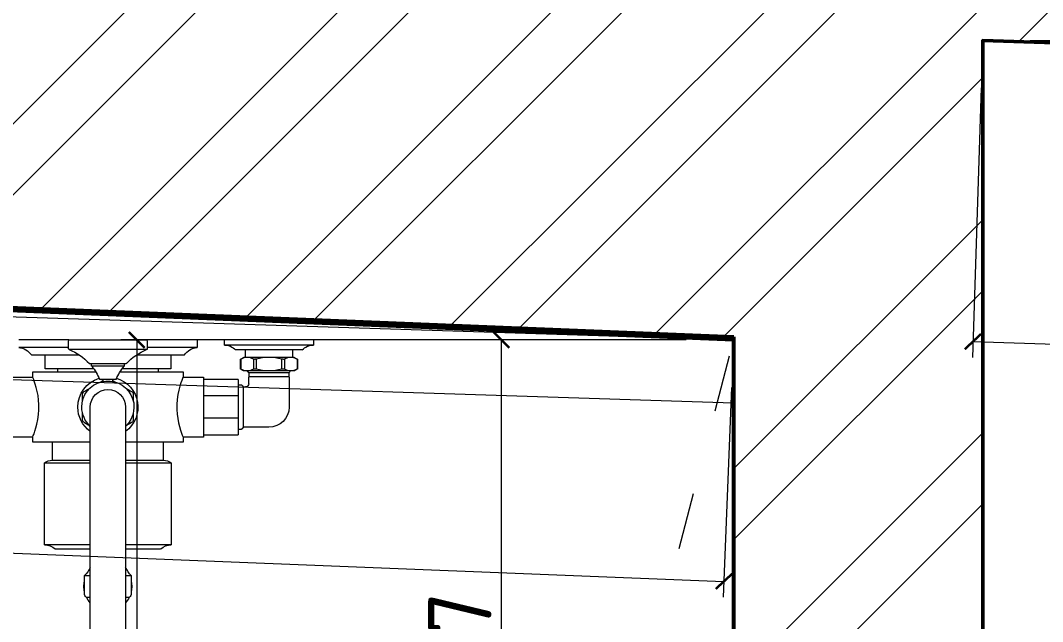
# Model space of a CAD drawing. Header units: inches. Extents: x -10121 to 9010, y 58067 to 62726.
# Drawn here: x 2222.7 to 2287.3, y 62121.8 to 62159.8 of the extents above; entities that cross this region are included whole.
import ezdxf

# ---------------------------------------------------------------- set-up
doc = ezdxf.new("R2010")
doc.units = ezdxf.units.IN
doc.linetypes.add('ACAD_ISO03W100', pattern=[30, 12, -18])
doc.linetypes.add('DOT', pattern=[6.35, 0, -6.35])
for name, color, linetype, lineweight in [('A-DUVAR 0.50', 40, 'Continuous', 50), ('A-KAPI NOKT', 35, 'DOT', 9), ('A-PRODUCT', 7, 'Continuous', 9), ('A-YAZI 0.15', 190, 'Continuous', 15), ('Auto-Metal', 71, 'Continuous', 18), ('Auto-Olcu', 33, 'Continuous', 15), ('Auto-Silik_Cizgiler', 47, 'Continuous', 9), ('Auto-SilikCizgiler', 251, 'Continuous', 9)]:
    doc.layers.add(name, color=color, linetype=linetype, lineweight=lineweight)
doc.styles.add('1-20', font='isocpeur.ttf', dxfattribs={"height": 4})
doc.dimstyles.new('ölçü 1_20', dxfattribs={"dimtxt": 4, "dimasz": 1, "dimexe": 1, "dimexo": 3, "dimtad": 1, "dimdec": 0, "dimtxsty": '1-20', "dimblk": 'ARCHTICK', "dimcen": 1.5, "dimclrd": 256, "dimclre": 256, "dimclrt": 256, "dimadec": 0, "dimazin": 0, "dimtfac": 1, "dimtdec": 0, "dimtmove": 0, "dimatfit": 3, "dimldrblk": 'ARCHTICK', "dimfxl": 1, "dimlwd": -1, "dimlwe": -1, "dimarcsym": 0})

# ---------------------------------------------------------------- blocks, each defined once
blk = doc.blocks.new('_ARCHTICK')
at = {"color": 0, "linetype": 'ByBlock', "const_width": 0.15}
blk.add_lwpolyline([(-0.5, -0.5), (0.5, 0.5)], dxfattribs=at)
blk = doc.blocks.new('*D407')
at = {"layer": 'Auto-Olcu', "ltscale": 5, "transparency": 16777216}
for p, q in [((2283.417, 62155.555), (2282.866, 62138.526)), ((2603.741, 62145.174), (2603.19, 62128.145)), ((2282.898, 62139.525), (2603.222, 62129.144))]:
    blk.add_line(p, q, dxfattribs=at)
at = {"layer": 'DEFPOINTS', "color": 0, "ltscale": 5, "transparency": 16777216}
for p in [(2283.515, 62158.553), (2603.839, 62148.172), (2603.222, 62129.144)]:
    blk.add_point(p, dxfattribs=at)
at = {"layer": 'Auto-Olcu', "ltscale": 5, "transparency": 16777216}
for p, rotation in [((2282.898, 62139.525), 178.1438250045762), ((2603.222, 62129.144), 358.1438250045762)]:
    blk.add_blockref('_ARCHTICK', p, dxfattribs=dict(at, rotation=rotation))
at = {"layer": 'Auto-Olcu', "ltscale": 5, "transparency": 16777216, "insert": (2443.145, 62136.959), "char_height": 4, "attachment_point": 5, "rotation": 358.14383, "style": '1-20'}
blk.add_mtext('320', dxfattribs=at)
blk = doc.blocks.new('*D415')
at = {"layer": 'Auto-Olcu', "ltscale": 5, "transparency": 16777216}
for p, q in [((2286.515, 62158.553), (2308.274, 62158.553)), ((2307.274, 62158.553), (2307.274, 62102.202)), ((2286.515, 62102.202), (2308.274, 62102.202))]:
    blk.add_line(p, q, dxfattribs=at)
at = {"layer": 'DEFPOINTS', "color": 0, "ltscale": 5, "transparency": 16777216}
for p in [(2283.515, 62158.553), (2283.515, 62102.202), (2307.274, 62102.202)]:
    blk.add_point(p, dxfattribs=at)
at = {"layer": 'Auto-Olcu', "ltscale": 5, "transparency": 16777216}
for p, rotation in [((2307.274, 62158.553), 90), ((2307.274, 62102.202), 270)]:
    blk.add_blockref('_ARCHTICK', p, dxfattribs=dict(at, rotation=rotation))
at = {"layer": 'Auto-Olcu', "ltscale": 5, "transparency": 16777216, "insert": (2304.649, 62130.377), "char_height": 4, "attachment_point": 5, "rotation": 90, "style": '1-20'}
blk.add_mtext('88', dxfattribs=at)
blk = doc.blocks.new('*D417')
at = {"layer": 'Auto-Olcu', "ltscale": 5, "transparency": 16777216}
for p, q in [((2286.515, 62158.553), (2325.434, 62158.553)), ((2324.434, 62158.553), (2324.434, 61987.098)), ((2286.515, 61987.098), (2325.434, 61987.098))]:
    blk.add_line(p, q, dxfattribs=at)
at = {"layer": 'DEFPOINTS', "color": 0, "ltscale": 5, "transparency": 16777216}
for p in [(2283.515, 62158.553), (2283.515, 61987.098), (2324.434, 61987.098)]:
    blk.add_point(p, dxfattribs=at)
at = {"layer": 'Auto-Olcu', "ltscale": 5, "transparency": 16777216}
for p, rotation in [((2324.434, 62158.553), 90), ((2324.434, 61987.098), 270)]:
    blk.add_blockref('_ARCHTICK', p, dxfattribs=dict(at, rotation=rotation))
at = {"layer": 'Auto-Olcu', "ltscale": 5, "transparency": 16777216, "insert": (2321.809, 62053.721), "char_height": 4, "attachment_point": 5, "rotation": 90, "style": '1-20'}
blk.add_mtext('213', dxfattribs=at)
blk = doc.blocks.new('*D418')
at = {"layer": 'Auto-Olcu', "ltscale": 5, "transparency": 16777216}
for p, q in [((2264.769, 62139.63), (2252.089, 62139.63)), ((2253.089, 62139.63), (2253.089, 62102.202)), ((2264.769, 62102.202), (2252.089, 62102.202))]:
    blk.add_line(p, q, dxfattribs=at)
at = {"layer": 'DEFPOINTS', "color": 0, "ltscale": 5, "transparency": 16777216}
for p in [(2267.769, 62139.63), (2253.089, 62102.202), (2267.769, 62102.202)]:
    blk.add_point(p, dxfattribs=at)
at = {"layer": 'Auto-Olcu', "ltscale": 5, "transparency": 16777216}
for p, rotation in [((2253.089, 62139.63), 90), ((2253.089, 62102.202), 270)]:
    blk.add_blockref('_ARCHTICK', p, dxfattribs=dict(at, rotation=rotation))
at = {"layer": 'Auto-Olcu', "ltscale": 5, "transparency": 16777216, "insert": (2250.464, 62120.916), "char_height": 4, "attachment_point": 5, "rotation": 90, "style": '1-20'}
blk.add_mtext('37', dxfattribs=at)
blk = doc.blocks.new('*D501')
at = {"layer": 'Auto-Olcu', "ltscale": 5, "transparency": 16777216}
for p, q in [((2264.769, 62139.63), (2229.045, 62139.63)), ((2230.045, 62139.63), (2230.045, 61985.598)), ((2264.769, 61985.598), (2229.045, 61985.598))]:
    blk.add_line(p, q, dxfattribs=at)
at = {"layer": 'DEFPOINTS', "color": 0, "ltscale": 5, "transparency": 16777216}
for p in [(2267.769, 62139.63), (2230.045, 61985.598), (2267.769, 61985.598, -0.429)]:
    blk.add_point(p, dxfattribs=at)
at = {"layer": 'Auto-Olcu', "ltscale": 5, "transparency": 16777216}
for p, rotation in [((2230.045, 62139.63), 90), ((2230.045, 61985.598), 270)]:
    blk.add_blockref('_ARCHTICK', p, dxfattribs=dict(at, rotation=rotation))
at = {"layer": 'Auto-Olcu', "ltscale": 5, "transparency": 16777216, "insert": (2227.42, 62062.614), "char_height": 4, "attachment_point": 5, "rotation": 90, "style": '1-20'}
blk.add_mtext('154', dxfattribs=at)
blk = doc.blocks.new('*D504')
at = {"layer": 'Auto-Olcu', "ltscale": 5, "transparency": 16777216}
for p, q in [((1969.72, 62148.507), (1969.191, 62135.244)), ((1969.231, 62136.243), (2267.16, 62124.369)), ((2267.649, 62136.633), (2267.121, 62123.369))]:
    blk.add_line(p, q, dxfattribs=at)
at = {"layer": 'DEFPOINTS', "color": 0, "ltscale": 5, "transparency": 16777216}
for p in [(1969.839, 62151.505, 0), (2267.769, 62139.63), (2267.16, 62124.369)]:
    blk.add_point(p, dxfattribs=at)
at = {"layer": 'Auto-Olcu', "ltscale": 5, "transparency": 16777216}
for p, rotation in [((1969.231, 62136.243), 177.7176000070038), ((2267.16, 62124.369), 357.7176000070038)]:
    blk.add_blockref('_ARCHTICK', p, dxfattribs=dict(at, rotation=rotation))
at = {"layer": 'Auto-Olcu', "ltscale": 5, "transparency": 16777216, "insert": (2118.3, 62132.929), "char_height": 4, "attachment_point": 5, "rotation": 357.7176, "style": '1-20'}
blk.add_mtext('298', dxfattribs=at)
blk = doc.blocks.new('fghgfhgj')
at = {"layer": 'A-PRODUCT', "linetype": 'Continuous', "lineweight": 15}
for p, q in [((12222.35, -1924.27, -0.001), (12222.35, -1921.104, -0.001)), ((12222.83, -1924.257, -0.001), (12222.83, -1921.104, -0.001)), ((12223.3, -1921.904, -0.001), (12223.3, -1924.935, -0.001)), ((12224.371, -1921.989, -0.001), (12224.371, -1925.973, -0.001)), ((12228.817, -1925.629, -0.001), (12228.817, -1921.989, -0.001)), ((12224.17, -1925.838, -0.001), (12224.17, -1922.769, -0.001)), ((12229.958, -1923.234, -0.001), (12229.958, -1925.629, -0.001)), ((12230.121, -1922.731, -0.001), (12230.121, -1925.629, -0.001)), ((12235.309, -1925.629, -0.001), (12235.309, -1922.731, -0.001)), ((12235.559, -1923.404, -0.001), (12235.559, -1925.629, -0.001)), ((12222.962, -1929.191, -0.001), (12222.962, -1924.289, -0.001)), ((12224.014, -1927.761, -0.001), (12224.014, -1925.719, -0.001)), ((12232.596, -1925.629, -0.001), (12226.594, -1925.629, -0.001)), ((12237.247, -1925.272, -0.001), (12237.247, -1925.629, -0.001)), ((12224.966, -1927.038, -0.001), (12224.971, -1927.038, -0.001)), ((12224.17, -1930.711, -0.001), (12224.17, -1927.642, -0.001)), ((12224.371, -1927.508, -0.001), (12224.371, -1931.492, -0.001)), ((12226.594, -1927.852, -0.001), (12232.596, -1927.852, -0.001)), ((12228.817, -1931.492, -0.001), (12228.817, -1927.852, -0.001)), ((12229.958, -1927.852, -0.001), (12229.958, -1930.246, -0.001)), ((12230.121, -1927.852, -0.001), (12230.121, -1930.75, -0.001)), ((12235.309, -1930.75, -0.001), (12235.309, -1927.852, -0.001)), ((12235.559, -1927.852, -0.001), (12235.559, -1930.076, -0.001)), ((12237.247, -1927.852, -0.001), (12237.247, -1928.209, -0.001)), ((12223.3, -1928.546, -0.001), (12223.3, -1931.577, -0.001)), ((12222.35, -1932.377, -0.001), (12222.35, -1929.209, -0.001)), ((12222.83, -1932.377, -0.001), (12222.83, -1929.223, -0.001)), ((12224.693, -1932.792, -0.001), (12226.594, -1932.792, -0.001)), ((12224.847, -1934.983, -0.001), (12224.847, -1932.792, -0.001)), ((12226.594, -1932.792, -0.001), (12228.495, -1932.792, -0.001)), ((12228.341, -1932.792, -0.001), (12228.341, -1934.983, -0.001)), ((12222.35, -1939.734, -0.001), (12222.35, -1934.102, -0.001)), ((12222.67, -1939.734, -0.001), (12222.67, -1934.102, -0.001)), ((12222.983, -1939.029, -0.001), (12222.983, -1934.807, -0.001)), ((12223.452, -1935.543, -0.001), (12223.452, -1935.33, -0.001)), ((12223.562, -1935.142, -0.001), (12224.202, -1935.142, -0.001)), ((12224.312, -1935.543, -0.001), (12224.312, -1935.33, -0.001)), ((12224.847, -1934.983, -0.001), (12224.949, -1934.983, -0.001)), ((12224.949, -1934.983, -0.001), (12225.768, -1934.983, -0.001)), ((12226.594, -1935.318, -0.001), (12225.319, -1935.318, -0.001)), ((12225.768, -1934.983, -0.001), (12226.015, -1934.983, -0.001)), ((12226.015, -1934.983, -0.001), (12227.173, -1934.983, -0.001)), ((12227.869, -1935.318, -0.001), (12226.594, -1935.318, -0.001)), ((12227.173, -1934.983, -0.001), (12227.42, -1934.983, -0.001)), ((12227.42, -1934.983, -0.001), (12228.239, -1934.983, -0.001)), ((12228.239, -1934.983, -0.001), (12228.341, -1934.983, -0.001)), ((12223.452, -1936.918, -0.001), (12223.452, -1935.543, -0.001)), ((12223.562, -1935.944, -0.001), (12224.202, -1935.944, -0.001)), ((12223.562, -1936.117, -0.001), (12224.202, -1936.117, -0.001)), ((12224.312, -1936.918, -0.001), (12224.312, -1935.543, -0.001)), ((12224.438, -1938.168, -0.001), (12224.438, -1935.668, -0.001)), ((12224.688, -1938.168, -0.001), (12224.688, -1935.668, -0.001)), ((12223.452, -1938.293, -0.001), (12223.452, -1936.918, -0.001)), ((12224.312, -1938.293, -0.001), (12224.312, -1936.918, -0.001)), ((12223.562, -1937.719, -0.001), (12224.202, -1937.719, -0.001)), ((12223.562, -1937.893, -0.001), (12224.202, -1937.893, -0.001)), ((12223.452, -1938.506, -0.001), (12223.452, -1938.293, -0.001)), ((12223.562, -1938.694, -0.001), (12224.202, -1938.694, -0.001)), ((12224.312, -1938.506, -0.001), (12224.312, -1938.293, -0.001))]:
    blk.add_line(p, q, dxfattribs=at)
at = {"layer": 'A-PRODUCT'}
for p, q in [((12225.892, -1934.983, -0.001), (12225.892, -1932.792, -0.001)), ((12227.297, -1934.983, -0.001), (12227.297, -1932.792, -0.001))]:
    blk.add_line(p, q, dxfattribs=at)
at = {"layer": 'A-PRODUCT', "linetype": 'Continuous', "lineweight": 15, "elevation": -0.001, "flags": 128}
for points in [[(12228.495, -1921.989), (12228.471, -1921.998), (12228.397, -1922.027), (12228.28, -1922.071), (12228.118, -1922.127), (12227.914, -1922.19), (12227.668, -1922.255), (12227.387, -1922.314), (12227.071, -1922.359), (12226.763, -1922.382), (12226.44, -1922.383), (12226.152, -1922.363), (12225.869, -1922.326), (12225.607, -1922.275), (12225.363, -1922.215), (12225.141, -1922.15), (12224.954, -1922.087), (12224.815, -1922.036), (12224.725, -1922.001), (12224.693, -1921.989), (12224.693, -1921.989)], [(12237.936, -1925.227), (12237.705, -1925.245), (12237.572, -1925.272)], [(12238.3, -1925.272), (12238.167, -1925.245), (12237.936, -1925.227)], [(12238.962, -1925.629), (12238.806, -1925.503), (12238.618, -1925.39)], [(12224.693, -1931.492), (12224.717, -1931.482), (12224.791, -1931.453), (12224.908, -1931.41), (12225.07, -1931.354), (12225.274, -1931.29), (12225.52, -1931.225), (12225.801, -1931.167), (12226.117, -1931.121), (12226.425, -1931.098), (12226.748, -1931.098), (12227.036, -1931.117), (12227.319, -1931.155), (12227.582, -1931.205), (12227.825, -1931.265), (12228.047, -1931.331), (12228.234, -1931.393), (12228.373, -1931.444), (12228.463, -1931.479), (12228.495, -1931.492), (12228.495, -1931.492)]]:
    blk.add_lwpolyline(points, dxfattribs=at)
at = {"layer": 'A-PRODUCT', "linetype": 'Continuous', "lineweight": 15}
for centre, radius, start, end in [((12223.925, -1920.998, -0.001), 1.1, 185.4892, 235.37927), ((12230.831, -1923.239, -0.001), 0.873, 144.41839, 179.70692), ((12236.341, -1922.731, -0.001), 1.032, 180, 220.73359), ((12222.4, -1924.307, -0.001), 0.05, 90, 180), ((12222.916, -1924.307, -0.001), 0.05, 21.64857, 90), ((12226.216, -1922.997, -0.001), 3.501, 201.64857, 227.33654), ((12226.594, -1926.74, -0.001), 1.901, 90, 163.1157), ((12226.594, -1926.74, -0.001), 1.65, 90, 317.6634), ((12226.594, -1926.74, -0.001), 1.901, 35.7937, 90), ((12226.594, -1926.74, -0.001), 1.65, 42.3366, 90), ((12223.83, -1925.587, -0.001), 0.02, 0, 47.33654), ((12223.87, -1925.695, -0.001), 0.02, 180, 270), ((12224.002, -1925.735, -0.001), 0.02, 51.0281, 90), ((12226.216, -1922.997, -0.001), 3.501, 231.0281, 246.82131), ((12226.594, -1926.74, -0.001), 1.112, 90, 270), ((12235.46, -1923.247, -0.001), 2.701, 298.11612, 311.42134), ((12238.436, -1925.472, -0.001), 0.2, 0, 90), ((12224.83, -1926.234, -0.001), 0.02, 0, 66.82131), ((12224.002, -1927.745, -0.001), 0.02, 270, 308.9719), ((12226.216, -1930.483, -0.001), 3.501, 113.17869, 128.9719), ((12226.594, -1926.74, -0.001), 1.901, 196.8843, 324.2063), ((12224.83, -1927.246, -0.001), 0.02, 293.17869, 0), ((12226.216, -1930.483, -0.001), 3.501, 132.66346, 158.35143), ((12223.83, -1927.894, -0.001), 0.02, 312.66346, 0), ((12223.87, -1927.785, -0.001), 0.02, 90, 180), ((12235.46, -1930.234, -0.001), 2.701, 48.57866, 61.88388), ((12237.936, -1926.74, -0.001), 1.513, 256.06826, 283.93174), ((12238.436, -1928.009, -0.001), 0.2, 270, 0), ((12237.936, -1926.74, -0.001), 1.513, 296.82497, 312.71692), ((12222.4, -1929.173, -0.001), 0.05, 180, 270), ((12222.916, -1929.173, -0.001), 0.05, 270, 338.35143), ((12230.831, -1930.242, -0.001), 0.873, 180.29308, 215.58161), ((12236.341, -1930.75, -0.001), 1.032, 139.26641, 180), ((12223.925, -1932.482, -0.001), 1.1, 124.62073, 174.5108), ((12223.62, -1934.102, -0.001), 0.95, 180, 227.91106), ((12225.119, -1935.443, -0.001), 0.2, 269.99975, 0.00016), ((12226.594, -1936.918, -0.001), 1.275, 270, 0), ((12223.62, -1939.734, -0.001), 0.95, 132.08894, 180)]:
    blk.add_arc(centre, radius, start, end, dxfattribs=at)
for points in [[(12224.693, -1920.688, -0.001), (12224.693, -1921.989, -0.001)], [(12228.495, -1921.989, -0.001), (12228.495, -1920.688, -0.001)], [(12224.693, -1921.989, -0.001), (12224.371, -1921.989, -0.001)], [(12228.817, -1921.989, -0.001), (12228.495, -1921.989, -0.001)], [(12224.17, -1922.769, -0.001), (12223.3, -1922.769, -0.001)], [(12235.309, -1922.731, -0.001), (12230.121, -1922.731, -0.001)], [(12224.371, -1923.572, -0.001), (12224.17, -1923.572, -0.001)], [(12229.958, -1923.247, -0.001), (12228.817, -1923.247, -0.001)], [(12222.916, -1924.257, -0.001), (12222.4, -1924.257, -0.001)], [(12224.002, -1925.715, -0.001), (12223.87, -1925.715, -0.001)], [(12248.865, -1925.629, -0.001), (12232.596, -1925.629, -0.001)], [(12238.436, -1925.272, -0.001), (12237.247, -1925.272, -0.001)], [(12224.971, -1926.44, -0.001), (12224.851, -1926.44, -0.001)], [(12224.851, -1927.04, -0.001), (12224.968, -1927.04, -0.001)], [(12224.968, -1927.037, -0.001), (12224.966, -1927.038, -0.001)], [(12223.87, -1927.765, -0.001), (12224.002, -1927.765, -0.001)], [(12232.596, -1927.852, -0.001), (12248.865, -1927.852, -0.001)], [(12237.247, -1928.209, -0.001), (12238.436, -1928.209, -0.001)], [(12222.4, -1929.223, -0.001), (12222.916, -1929.223, -0.001)], [(12224.17, -1929.909, -0.001), (12224.371, -1929.909, -0.001)], [(12228.817, -1930.234, -0.001), (12229.958, -1930.234, -0.001)], [(12223.3, -1930.711, -0.001), (12224.17, -1930.711, -0.001)], [(12230.121, -1930.75, -0.001), (12235.309, -1930.75, -0.001)], [(12224.371, -1931.492, -0.001), (12224.693, -1931.492, -0.001)], [(12224.693, -1931.492, -0.001), (12224.693, -1932.792, -0.001)], [(12228.495, -1931.492, -0.001), (12228.817, -1931.492, -0.001)], [(12228.495, -1932.792, -0.001), (12228.495, -1931.492, -0.001)], [(12222.35, -1932.377, -0.001), (12222.83, -1932.377, -0.001)], [(12222.67, -1934.102, -0.001), (12222.35, -1934.102, -0.001)], [(12223.452, -1935.429, -0.001), (12222.983, -1935.429, -0.001)], [(12223.575, -1935.117, -0.001), (12223.452, -1935.33, -0.001)], [(12224.189, -1935.115, -0.001), (12223.575, -1935.115, -0.001)], [(12224.312, -1935.33, -0.001), (12224.189, -1935.117, -0.001)], [(12225.179, -1934.983, -0.001), (12225.179, -1935.178, -0.001)], [(12225.179, -1935.178, -0.001), (12225.319, -1935.318, -0.001)], [(12225.319, -1935.318, -0.001), (12225.319, -1935.443, -0.001)], [(12227.869, -1935.318, -0.001), (12228.009, -1935.178, -0.001)], [(12227.869, -1936.918, -0.001), (12227.869, -1935.318, -0.001)], [(12228.009, -1935.178, -0.001), (12228.009, -1934.983, -0.001)], [(12224.438, -1935.668, -0.001), (12224.312, -1935.542, -0.001)], [(12224.688, -1935.668, -0.001), (12224.438, -1935.668, -0.001)], [(12224.713, -1935.643, -0.001), (12224.688, -1935.668, -0.001)], [(12225.119, -1935.643, -0.001), (12224.713, -1935.643, -0.001)], [(12222.983, -1938.407, -0.001), (12223.452, -1938.407, -0.001)], [(12223.452, -1938.506, -0.001), (12223.575, -1938.719, -0.001)], [(12223.575, -1938.721, -0.001), (12224.189, -1938.721, -0.001)], [(12224.189, -1938.719, -0.001), (12224.312, -1938.506, -0.001)], [(12224.345, -1938.262, -0.001), (12224.438, -1938.168, -0.001)], [(12224.438, -1938.168, -0.001), (12224.688, -1938.168, -0.001)], [(12224.688, -1938.168, -0.001), (12224.713, -1938.193, -0.001)], [(12224.713, -1938.193, -0.001), (12226.594, -1938.193, -0.001)], [(12222.35, -1939.734, -0.001), (12222.67, -1939.734, -0.001)]]:
    blk.add_open_spline(points, degree=1, dxfattribs=at)
for points, knots in [([(12222.35, -1924.307, -0.001), (12222.35, -1924.317, -0.001), (12222.35, -1924.335, -0.001), (12222.35, -1924.479, -0.001), (12222.35, -1924.704, -0.001), (12222.35, -1925.009, -0.001), (12222.35, -1925.38, -0.001), (12222.35, -1925.803, -0.001), (12222.35, -1926.263, -0.001), (12222.35, -1926.74, -0.001), (12222.35, -1927.218, -0.001), (12222.35, -1927.677, -0.001), (12222.35, -1928.1, -0.001), (12222.35, -1928.471, -0.001), (12222.35, -1928.776, -0.001), (12222.35, -1929.001, -0.001), (12222.35, -1929.146, -0.001), (12222.35, -1929.164, -0.001), (12222.35, -1929.173, -0.001)], [0, 0, 0, 0, 0.0625, 0.125, 0.1875, 0.25, 0.3125, 0.375, 0.4375, 0.5, 0.5625, 0.625, 0.6875, 0.75, 0.8125, 0.875, 0.9375, 1, 1, 1, 1]), ([(12225.786, -1925.14, -0.001), (12225.765, -1925.141, -0.001), (12225.725, -1925.145, -0.001), (12225.669, -1925.174, -0.001), (12225.632, -1925.208, -0.001), (12225.617, -1925.232, -0.001), (12225.612, -1925.24, -0.001)], [0, 0, 0, 0, 0.2923238, 0.5851312, 0.869465, 1, 1, 1, 1]), ([(12226.253, -1925.14, -0.001), (12226.232, -1925.14, -0.001), (12226.074, -1925.14, -0.001), (12225.919, -1925.14, -0.001), (12225.786, -1925.14, -0.001)], [0, 0, 0, 0, 0.133869, 1, 1, 1, 1]), ([(12227.403, -1925.14, -0.001), (12227.271, -1925.14, -0.001), (12227.121, -1925.14, -0.001), (12226.968, -1925.14, -0.001), (12226.949, -1925.14, -0.001)], [0, 0, 0, 0, 0.8784883, 1, 1, 1, 1]), ([(12227.576, -1925.24, -0.001), (12227.564, -1925.223, -0.001), (12227.541, -1925.19, -0.001), (12227.488, -1925.156, -0.001), (12227.44, -1925.141, -0.001), (12227.411, -1925.14, -0.001), (12227.403, -1925.14, -0.001)], [0, 0, 0, 0, 0.292324, 0.585131, 0.869465, 1, 1, 1, 1]), ([(12223.85, -1927.894, -0.001), (12223.85, -1927.889, -0.001), (12223.85, -1927.881, -0.001), (12223.85, -1927.812, -0.001), (12223.85, -1927.706, -0.001), (12223.85, -1927.561, -0.001), (12223.85, -1927.385, -0.001), (12223.85, -1927.184, -0.001), (12223.85, -1926.967, -0.001), (12223.85, -1926.74, -0.001), (12223.85, -1926.514, -0.001), (12223.85, -1926.296, -0.001), (12223.85, -1926.095, -0.001), (12223.85, -1925.919, -0.001), (12223.85, -1925.775, -0.001), (12223.85, -1925.668, -0.001), (12223.85, -1925.6, -0.001), (12223.85, -1925.591, -0.001), (12223.85, -1925.587, -0.001)], [0, 0, 0, 0, 0.0625, 0.125, 0.1875, 0.25, 0.3125, 0.375, 0.4375, 0.5, 0.5625, 0.625, 0.6875, 0.75, 0.8125, 0.875, 0.9375, 1, 1, 1, 1]), ([(12225.612, -1925.24, -0.001), (12225.547, -1925.354, -0.001), (12225.473, -1925.482, -0.001), (12225.397, -1925.613, -0.001), (12225.388, -1925.628, -0.001)], [0, 0, 0, 0, 0.889745, 1, 1, 1, 1]), ([(12227.8, -1925.629, -0.001), (12227.793, -1925.616, -0.001), (12227.717, -1925.484, -0.001), (12227.643, -1925.356, -0.001), (12227.576, -1925.24, -0.001)], [0, 0, 0, 0, 0.098103, 1, 1, 1, 1]), ([(12238.636, -1925.629, -0.001), (12238.636, -1925.607, -0.001), (12238.636, -1925.545, -0.001), (12238.636, -1925.487, -0.001), (12238.636, -1925.477, -0.001), (12238.636, -1925.472, -0.001)], [0, 0, 0, 0, 0.204456, 0.602228, 1, 1, 1, 1]), ([(12224.851, -1927.246, -0.001), (12224.851, -1927.238, -0.001), (12224.851, -1927.223, -0.001), (12224.851, -1927.106, -0.001), (12224.851, -1926.939, -0.001), (12224.851, -1926.74, -0.001), (12224.851, -1926.541, -0.001), (12224.851, -1926.374, -0.001), (12224.851, -1926.257, -0.001), (12224.851, -1926.242, -0.001), (12224.851, -1926.234, -0.001)], [0, 0, 0, 0, 0.125, 0.25, 0.375, 0.5, 0.625, 0.75, 0.875, 1, 1, 1, 1]), ([(12225.039, -1926.232, -0.001), (12225.028, -1926.251, -0.001), (12224.988, -1926.322, -0.001), (12224.948, -1926.39, -0.001), (12224.919, -1926.44, -0.001)], [0, 0, 0, 0, 0.275067, 1, 1, 1, 1]), ([(12224.919, -1927.04, -0.001), (12224.947, -1927.088, -0.001), (12224.982, -1927.148, -0.001), (12225.017, -1927.21, -0.001), (12225.025, -1927.223, -0.001)], [0, 0, 0, 0, 0.793895, 1, 1, 1, 1]), ([(12225.407, -1927.885, -0.001), (12225.408, -1927.887, -0.001), (12225.478, -1928.007, -0.001), (12225.545, -1928.125, -0.001), (12225.612, -1928.241, -0.001)], [0, 0, 0, 0, 0.0156027, 1, 1, 1, 1]), ([(12225.612, -1928.241, -0.001), (12225.624, -1928.257, -0.001), (12225.647, -1928.291, -0.001), (12225.7, -1928.325, -0.001), (12225.748, -1928.339, -0.001), (12225.777, -1928.34, -0.001), (12225.786, -1928.341, -0.001)], [0, 0, 0, 0, 0.2923238, 0.5851312, 0.869465, 1, 1, 1, 1]), ([(12225.786, -1928.341, -0.001), (12225.917, -1928.341, -0.001), (12226.055, -1928.341, -0.001), (12226.197, -1928.341, -0.001), (12226.203, -1928.341, -0.001)], [0, 0, 0, 0, 0.95205, 1, 1, 1, 1]), ([(12226.985, -1928.341, -0.001), (12226.989, -1928.341, -0.001), (12227.131, -1928.341, -0.001), (12227.269, -1928.341, -0.001), (12227.403, -1928.341, -0.001)], [0, 0, 0, 0, 0.032245, 1, 1, 1, 1]), ([(12227.403, -1928.341, -0.001), (12227.423, -1928.339, -0.001), (12227.463, -1928.335, -0.001), (12227.519, -1928.307, -0.001), (12227.556, -1928.272, -0.001), (12227.571, -1928.248, -0.001), (12227.576, -1928.241, -0.001)], [0, 0, 0, 0, 0.292324, 0.585131, 0.869465, 1, 1, 1, 1]), ([(12227.576, -1928.241, -0.001), (12227.641, -1928.127, -0.001), (12227.709, -1928.009, -0.001), (12227.779, -1927.889, -0.001), (12227.781, -1927.885, -0.001)], [0, 0, 0, 0, 0.968426, 1, 1, 1, 1]), ([(12238.636, -1928.009, -0.001), (12238.636, -1928.003, -0.001), (12238.636, -1927.993, -0.001), (12238.636, -1927.935, -0.001), (12238.636, -1927.873, -0.001), (12238.636, -1927.852, -0.001)], [0, 0, 0, 0, 0.397772, 0.795544, 1, 1, 1, 1]), ([(12223.452, -1935.543, -0.001), (12223.457, -1935.476, -0.001), (12223.468, -1935.34, -0.001), (12223.531, -1935.209, -0.001), (12223.562, -1935.142, -0.001)], [0, 0, 0, 0, 0.495587, 1, 1, 1, 1]), ([(12223.562, -1935.142, -0.001), (12223.567, -1935.133, -0.001), (12223.575, -1935.118, -0.001), (12223.575, -1935.117, -0.001), (12223.575, -1935.117, -0.001)], [0, 0, 0, 0, 0.585647, 1, 1, 1, 1]), ([(12224.202, -1935.142, -0.001), (12224.197, -1935.133, -0.001), (12224.189, -1935.118, -0.001), (12224.189, -1935.117, -0.001), (12224.189, -1935.117, -0.001)], [0, 0, 0, 0, 0.585647, 1, 1, 1, 1]), ([(12224.312, -1935.543, -0.001), (12224.307, -1935.476, -0.001), (12224.296, -1935.34, -0.001), (12224.234, -1935.209, -0.001), (12224.202, -1935.142, -0.001)], [0, 0, 0, 0, 0.495587, 1, 1, 1, 1]), ([(12223.562, -1935.944, -0.001), (12223.531, -1935.878, -0.001), (12223.469, -1935.746, -0.001), (12223.458, -1935.611, -0.001), (12223.452, -1935.543, -0.001)], [0, 0, 0, 0, 0.496201, 1, 1, 1, 1]), ([(12223.452, -1936.918, -0.001), (12223.457, -1936.784, -0.001), (12223.468, -1936.513, -0.001), (12223.531, -1936.25, -0.001), (12223.562, -1936.117, -0.001)], [0, 0, 0, 0, 0.495587, 1, 1, 1, 1]), ([(12223.562, -1936.117, -0.001), (12223.567, -1936.097, -0.001), (12223.576, -1936.056, -0.001), (12223.577, -1936, -0.001), (12223.571, -1935.963, -0.001), (12223.564, -1935.948, -0.001), (12223.562, -1935.944, -0.001)], [0, 0, 0, 0, 0.292368, 0.585218, 0.869613, 1, 1, 1, 1]), ([(12224.202, -1936.117, -0.001), (12224.198, -1936.097, -0.001), (12224.189, -1936.056, -0.001), (12224.187, -1936, -0.001), (12224.193, -1935.963, -0.001), (12224.2, -1935.948, -0.001), (12224.202, -1935.944, -0.001)], [0, 0, 0, 0, 0.292368, 0.585218, 0.869613, 1, 1, 1, 1]), ([(12224.202, -1935.944, -0.001), (12224.233, -1935.878, -0.001), (12224.296, -1935.746, -0.001), (12224.307, -1935.611, -0.001), (12224.312, -1935.543, -0.001)], [0, 0, 0, 0, 0.496201, 1, 1, 1, 1]), ([(12224.312, -1936.918, -0.001), (12224.307, -1936.784, -0.001), (12224.296, -1936.513, -0.001), (12224.234, -1936.25, -0.001), (12224.202, -1936.117, -0.001)], [0, 0, 0, 0, 0.495587, 1, 1, 1, 1]), ([(12223.562, -1937.719, -0.001), (12223.531, -1937.589, -0.001), (12223.469, -1937.325, -0.001), (12223.458, -1937.054, -0.001), (12223.452, -1936.918, -0.001)], [0, 0, 0, 0, 0.496201, 1, 1, 1, 1]), ([(12224.202, -1937.719, -0.001), (12224.233, -1937.589, -0.001), (12224.296, -1937.325, -0.001), (12224.307, -1937.054, -0.001), (12224.312, -1936.918, -0.001)], [0, 0, 0, 0, 0.496201, 1, 1, 1, 1]), ([(12223.452, -1938.293, -0.001), (12223.457, -1938.226, -0.001), (12223.468, -1938.091, -0.001), (12223.531, -1937.959, -0.001), (12223.562, -1937.893, -0.001)], [0, 0, 0, 0, 0.495587, 1, 1, 1, 1]), ([(12223.562, -1937.893, -0.001), (12223.567, -1937.881, -0.001), (12223.576, -1937.858, -0.001), (12223.577, -1937.805, -0.001), (12223.571, -1937.757, -0.001), (12223.564, -1937.728, -0.001), (12223.562, -1937.719, -0.001)], [0, 0, 0, 0, 0.292368, 0.585218, 0.869613, 1, 1, 1, 1]), ([(12224.202, -1937.893, -0.001), (12224.198, -1937.881, -0.001), (12224.189, -1937.858, -0.001), (12224.187, -1937.805, -0.001), (12224.193, -1937.757, -0.001), (12224.2, -1937.728, -0.001), (12224.202, -1937.719, -0.001)], [0, 0, 0, 0, 0.292368, 0.585218, 0.869613, 1, 1, 1, 1]), ([(12224.312, -1938.293, -0.001), (12224.307, -1938.226, -0.001), (12224.296, -1938.091, -0.001), (12224.234, -1937.959, -0.001), (12224.202, -1937.893, -0.001)], [0, 0, 0, 0, 0.495587, 1, 1, 1, 1]), ([(12223.562, -1938.694, -0.001), (12223.531, -1938.629, -0.001), (12223.469, -1938.497, -0.001), (12223.458, -1938.361, -0.001), (12223.452, -1938.293, -0.001)], [0, 0, 0, 0, 0.496201, 1, 1, 1, 1]), ([(12223.575, -1938.719, -0.001), (12223.575, -1938.719, -0.001), (12223.577, -1938.722, -0.001), (12223.571, -1938.711, -0.001), (12223.564, -1938.698, -0.001), (12223.562, -1938.694, -0.001)], [0, 0, 0, 0, 0.171725, 0.73963, 1, 1, 1, 1]), ([(12224.189, -1938.719, -0.001), (12224.189, -1938.719, -0.001), (12224.188, -1938.722, -0.001), (12224.193, -1938.711, -0.001), (12224.2, -1938.698, -0.001), (12224.202, -1938.694, -0.001)], [0, 0, 0, 0, 0.171725, 0.739631, 1, 1, 1, 1]), ([(12224.202, -1938.694, -0.001), (12224.233, -1938.629, -0.001), (12224.296, -1938.497, -0.001), (12224.307, -1938.361, -0.001), (12224.312, -1938.293, -0.001)], [0, 0, 0, 0, 0.496201, 1, 1, 1, 1])]:
    blk.add_open_spline(points, degree=3, knots=knots, dxfattribs=at)

msp = doc.modelspace()

# ---------------------------------------------------------------- linework, layer by layer
at = {"layer": 'A-DUVAR 0.50'}
msp.add_line((1959.138, 62152.173), (2267.769, 62139.63), dxfattribs=at)
for points in [[(1327.84, 61736.036), (1377.727, 62175.801), (2267.791, 62139.824), (2267.611, 61851.8), (1969.839, 61851.715), (1969.839, 61737.185), (1327.84, 61736.036)], [(2267.769, 62139.63), (2267.769, 62102.202), (2283.515, 62102.202), (2283.515, 62158.553), (2603.839, 62148.172)]]:
    msp.add_lwpolyline(points, dxfattribs=at)
at = {"layer": 'A-KAPI NOKT', "linetype": 'ACAD_ISO03W100', "ltscale": 0.3}
msp.add_lwpolyline([(2178.952, 62142.723), (2228.002, 61987.098), (2267.769, 62139.63)], dxfattribs=at)
at = {"layer": 'Auto-Metal'}
msp.add_lwpolyline([(2179.037, 62138.489), (2179.037, 62142.489), (2267.769, 62139.63), (2267.769, 62135.63)], close=True, dxfattribs=at)
at = {"layer": 'Auto-Silik_Cizgiler'}
for p, q in [((2210.876, 62141.943), (2260.451, 62191.517)), ((2215.191, 62141.767), (2264.8, 62191.376)), ((2223.82, 62141.417), (2273.498, 62191.094)), ((2228.135, 62141.241), (2277.847, 62190.953)), ((2236.765, 62140.89), (2286.546, 62190.672)), ((2241.079, 62140.715), (2290.895, 62190.531)), ((2249.709, 62140.364), (2299.593, 62190.249)), ((2254.024, 62140.189), (2303.942, 62190.108)), ((2262.653, 62139.838), (2312.641, 62189.826)), ((2285.785, 62158.479), (2316.99, 62189.685)), ((2266.968, 62139.663), (2283.515, 62156.209)), ((2267.769, 62131.483), (2283.515, 62147.229)), ((2267.769, 62126.993), (2283.515, 62142.739)), ((2267.769, 62118.013), (2283.515, 62133.759)), ((2267.769, 62113.523), (2283.515, 62129.269))]:
    msp.add_line(p, q, dxfattribs=at)
at = {"layer": 'Auto-SilikCizgiler', "color": 1, "linetype": 'ACAD_ISO03W100', "ltscale": 0.5, "true_color": 0xe60000}
for p, q in [((2683.841, 62145.774), (2283.537, 62158.747)), ((2267.791, 62102.395), (2267.791, 62139.824))]:
    msp.add_line(p, q, dxfattribs=at)
for points in [[(2283.537, 62102.395), (2283.537, 62158.747)], [(2075.693, 62147.624), (2267.791, 62139.824)]]:
    msp.add_lwpolyline(points, dxfattribs=at)

# ---------------------------------------------------------------- block references
at = {"layer": 'A-YAZI 0.15', "xscale": -1, "rotation": 90}
msp.add_blockref('fghgfhgj', (301.483, 74361.98, 0.001), dxfattribs=at)

# ---------------------------------------------------------------- dimensions: what is measured, and where the dimension line sits
at = {"layer": 'Auto-Olcu', "ltscale": 5}
dim = msp.add_aligned_dim(p1=(2283.515, 62158.553), p2=(2283.515, 62102.202), distance=23.759, text='88', dimstyle='ölçü 1_20', dxfattribs=at)
dim.commit()
dim.dimension.update_dxf_attribs({"geometry": '*D415', "text_midpoint": (2304.649, 62130.377)})
dim = msp.add_linear_dim(base=(2324.434, 61987.098), p1=(2283.515, 62158.553), p2=(2283.515, 61987.098), angle=270, text='213', dimstyle='ölçü 1_20', dxfattribs=at)
dim.commit()
dim.dimension.update_dxf_attribs({"geometry": '*D417', "text_midpoint": (2324.434, 62053.721), "dimtype": 161})
for p1, p2, distance, picture, middle in [((2283.515, 62158.553), (2603.839, 62148.172), -19.038, '*D407', (2443.145, 62136.959)), ((1969.839, 62151.505, 0), (2267.769, 62139.63), -15.274, '*D504', (2118.3, 62132.929)), ((2267.769, 62139.63), (2267.769, 61985.598, -0.429), -37.724, '*D501', (2227.42, 62062.614)), ((2267.769, 62139.63), (2267.769, 62102.202), -14.68, '*D418', (2250.464, 62120.916))]:
    dim = msp.add_aligned_dim(p1=p1, p2=p2, distance=distance, dimstyle='ölçü 1_20', dxfattribs=at)
    dim.commit()
    dim.dimension.update_dxf_attribs({"geometry": picture, "text_midpoint": middle})

doc.saveas('drawing.dxf')
